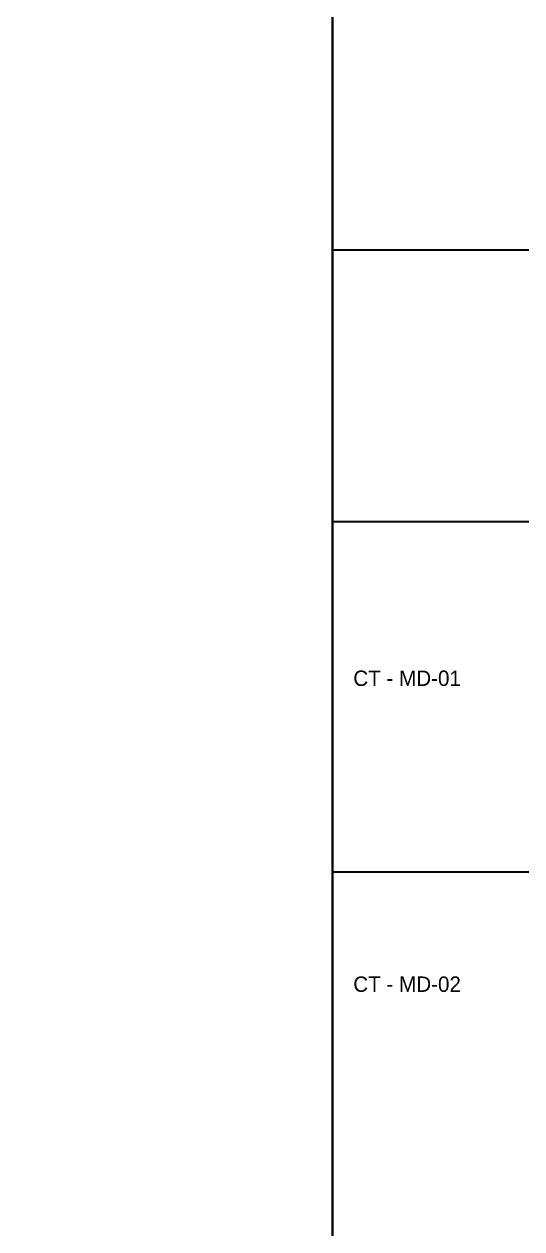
# Model space of a CAD drawing. Header units: millimetres. Extents: x -82962 to 19744, y -138000 to 4535.
# Drawn here: x -24491 to -8345, y -107835 to -68765 of the extents above; entities that cross this region are included whole.
import ezdxf

# ---------------------------------------------------------------- set-up
doc = ezdxf.new("R2010")
doc.units = ezdxf.units.MM
doc.header["$LTSCALE"] = 1000
doc.header["$MEASUREMENT"] = 0
doc.layers.add('THAY', color=4, linetype='Continuous', lineweight=30)
doc.styles.add('A2', font='VnAvantH.TTF')

msp = doc.modelspace()

# ---------------------------------------------------------------- linework, layer by layer
at = {"layer": 'THAY', "ltscale": 0.2}
for p, q in [((19744.41861, -76093.61479), (-14491.20828, -76093.61479)), ((-14491.20828, -84894.16962), (19744.41861, -84894.16962)), ((-14491.20828, -96260.54667), (19744.41861, -96260.54667))]:
    msp.add_line(p, q, dxfattribs=at)
for points in [[(-48726.83517, -138000.47192), (-14491.20828, -138000.47192), (-14491.20828, -7206.04221), (-48726.83517, -7206.04221)], [(-14491.20828, -138000.47192), (19744.41861, -138000.47192), (19744.41861, -7206.04221), (-14491.20828, -7206.04221)]]:
    msp.add_lwpolyline(points, close=True, dxfattribs=at)

# ---------------------------------------------------------------- texts
at = {"layer": 'THAY', "ltscale": 0.2, "style": 'A2'}
for s, p in [('ct - MD-01', (-13813.74553, -90228.28007)), ('ct - MD-02', (-13813.74553, -100149.01345))]:
    msp.add_text(s, height=500, dxfattribs=at).set_placement(p)

doc.saveas('drawing.dxf')
